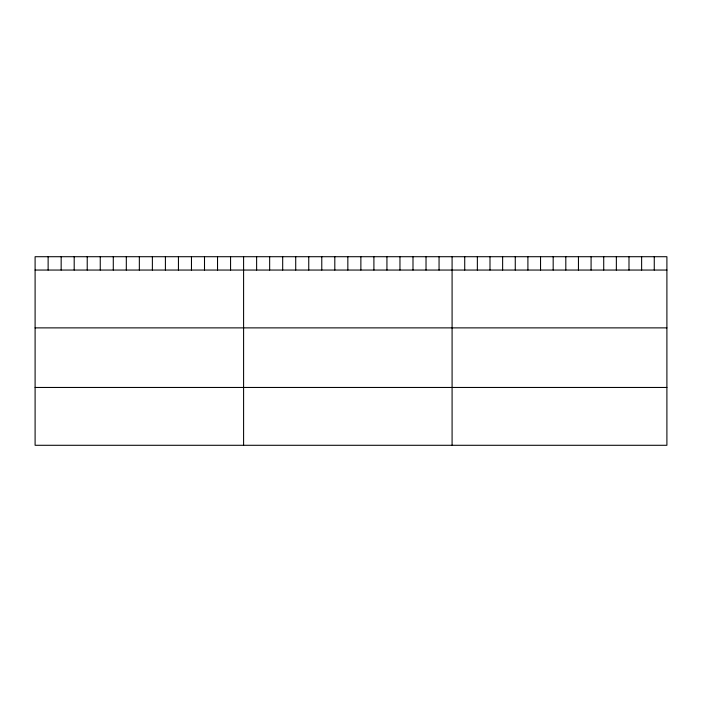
<?xml version="1.0" encoding="UTF-8"?>
<svg xmlns="http://www.w3.org/2000/svg" width="702" height="702" viewBox="0 0 702 702"><rect width="100%" height="100%" fill="white"/><g stroke="black" fill="none" stroke-linecap="round" stroke-linejoin="round"><path stroke-width="1.05" d="M666.9 270.051L666.9 445.287L35.1 445.287L35.1 256.713L666.9 256.713L666.9 270.051L35.1 270.051M35.1 327.878L666.9 327.878M35.1 387.46L666.9 387.46M654.264 256.713L654.264 270.051M641.628 256.713L641.628 270.051M628.992 256.713L628.992 270.051M616.356 256.713L616.356 270.051M603.72 256.713L603.72 270.051M591.084 256.713L591.084 270.051M578.448 256.713L578.448 270.051M565.812 256.713L565.812 270.051M553.176 256.713L553.176 270.051M540.54 256.713L540.54 270.051M527.904 256.713L527.904 270.051M515.268 256.713L515.268 270.051M502.632 256.713L502.632 270.051M489.996 256.713L489.996 270.051M477.36 256.713L477.36 270.051M464.724 256.713L464.724 270.051M452.088 256.713L452.088 445.287M439.057 256.713L439.057 270.051M426.026 256.713L426.026 270.051M412.995 256.713L412.995 270.051M399.964 256.713L399.964 270.051M386.934 256.713L386.934 270.051M373.903 256.713L373.903 270.051M360.872 256.713L360.872 270.051M347.841 256.713L347.841 270.051M334.81 256.713L334.81 270.051M321.779 256.713L321.779 270.051M308.748 256.713L308.748 270.051M295.717 256.713L295.717 270.051M282.687 256.713L282.687 270.051M269.656 256.713L269.656 270.051M256.625 256.713L256.625 270.051M243.594 256.713L243.594 445.287M230.563 256.713L230.563 270.051M217.532 256.713L217.532 270.051M204.501 256.713L204.501 270.051M191.47 256.713L191.47 270.051M178.44 256.713L178.44 270.051M165.409 256.713L165.409 270.051M152.378 256.713L152.378 270.051M139.347 256.713L139.347 270.051M126.316 256.713L126.316 270.051M113.285 256.713L113.285 270.051M100.254 256.713L100.254 270.051M87.224 256.713L87.224 270.051M74.193 256.713L74.193 270.051M61.162 256.713L61.162 270.051M48.131 256.713L48.131 270.051"/></g></svg>
